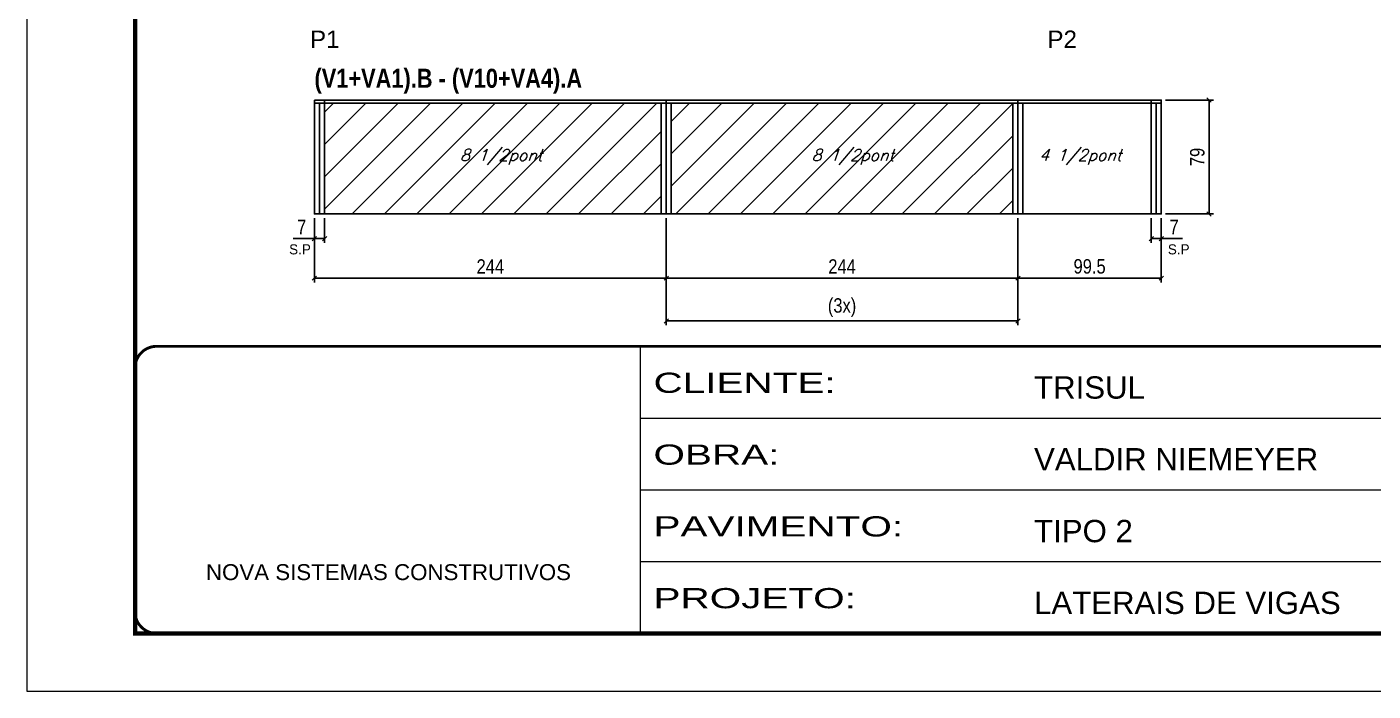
# Model space of a CAD drawing. Extents: x 3330 to 22105, y 1197 to 30204.
# Drawn here: x 14445 to 15378, y 24169 to 24630 of the extents above; entities that cross this region are included whole.
import ezdxf

# ---------------------------------------------------------------- set-up
doc = ezdxf.new("R2010")
doc.units = 0
for name, pattern in [('CONTINUO', [0]), ('DASHED', [0.75, 0.5, -0.25]), ('HIDDEN', [0.375, 0.25, -0.125])]:
    doc.linetypes.add(name, pattern=pattern)
for name, color, linetype in [('5', 5, 'Continuous'), ('COTA', 241, 'Continuous'), ('NOMENCLATURA', 7, 'Continuous'), ('Painéis', 200, 'Continuous'), ('SARR_2.2x7', 40, 'Continuous'), ('SARR_3.5x7', 81, 'Continuous'), ('texto', 7, 'Continuous')]:
    doc.layers.add(name, color=color, linetype=linetype)
for name, color, linetype, lineweight in [('Folhas', 255, 'Continuous', 9), ('Hachura', 251, 'Continuous', 9), ('SARRAFO DE PRESSAO', 251, 'DASHED', 9)]:
    doc.layers.add(name, color=color, linetype=linetype, lineweight=lineweight)
doc.styles.add('ARIAL', font='arial.ttf')
doc.styles.add('COTA TECNICA', font='techl___.ttf', dxfattribs={"height": 10})
doc.styles.add('Romans', font='romans.shx')
doc.styles.add('ROMAS860', font='ROMAS860.SHX')
doc.styles.get("Standard").update_dxf_attribs({"font": 'arial.ttf'})
doc.styles.add('TECNICA', font='techb___.ttf', dxfattribs={"height": 10})
doc.styles.add('Tecnologia', font='')
doc.styles.get('Tecnologia').set_extended_font_data('Forgotten Futurist')
doc.dimstyles.new('PAINEL', dxfattribs={"dimtxt": 10, "dimasz": 3, "dimexe": 3, "dimexo": 3, "dimgap": 3, "dimtad": 1, "dimdec": 1, "dimzin": 12, "dimdsep": 46, "dimtxsty": 'COTA TECNICA', "dimblk1": 'OBLIQUE', "dimblk2": 'OBLIQUE', "dimsah": 1, "dimcen": 0.9, "dimclrd": 4, "dimclre": 4, "dimclrt": 240, "dimadec": 1, "dimazin": 3, "dimtfac": 1, "dimtdec": 1, "dimtmove": 0, "dimatfit": 3, "dimfxl": 1, "dimtolj": 1, "dimtzin": 12, "dimarcsym": 0})

# ---------------------------------------------------------------- blocks, each defined once
blk = doc.blocks.new('9999999999')
at = {"color": 30, "linetype": 'CONTINUO'}
for p, q in [((98564.56, 34230.21), (98564.56, 34429.45)), ((98564.56, 34379.64), (99583.98, 34379.64)), ((98564.56, 34329.83), (99487.98, 34329.83)), ((98564.56, 34280.02), (99487.98, 34280.02))]:
    blk.add_line(p, q, dxfattribs=at)
at = {"color": 30, "linetype": 'CONTINUO', "const_width": 2}
blk.add_lwpolyline([(99583.98, 34230.21), (99583.98, 34414.45, 0.414214), (99568.98, 34429.45), (98228.98, 34429.45, 0.414214), (98213.98, 34414.45), (98213.98, 34245.21, 0.414214), (98228.98, 34230.21), (99583.98, 34230.21)], format="xyb", dxfattribs=at)
at = {"layer": 'Folhas'}
blk.add_lwpolyline([(98138.98, 34190.21), (99623.98, 34190.21), (99623.98, 35240.21), (98138.98, 35240.21)], close=True, dxfattribs=at)
at = {"layer": 'Folhas', "color": 30, "const_width": 3}
blk.add_lwpolyline([(98213.98, 34230.21), (99583.98, 34230.21), (99583.98, 35200.21), (98213.98, 35200.21)], close=True, dxfattribs=at)
at = {"color": 7, "linetype": 'Continuous', "ltscale": 5, "style": 'ARIAL'}
for s, height, p in [('TRISUL', 15.483, (98837.68, 34393.13)), ('VALDIR NIEMEYER', 15.4829, (98837.68, 34343.32)), ('TIPO 2', 15.483, (98837.68, 34293.51)), ('NOVA SISTEMAS CONSTRUTIVOS', 11.0592, (98263.19, 34267.21)), ('LATERAIS DE VIGAS', 15.4829, (98837.68, 34243.7))]:
    blk.add_text(s, height=height, dxfattribs=at).set_placement(p)
at = {"layer": 'Folhas', "color": 7, "style": 'Tecnologia', "width": 1.5}
for s, p in [('CLIENTE:', (98573.65, 34397.17)), ('OBRA:', (98573.65, 34347.31)), ('PAVIMENTO:', (98573.65, 34297.5)), ('PROJETO:', (98573.65, 34247.69))]:
    blk.add_text(s, height=14, dxfattribs=at).set_placement(p)
blk = doc.blocks.new('_Oblique')
at = {"color": 0, "linetype": 'ByBlock', "lineweight": -2}
blk.add_line((-0.5, -0.5), (0.5, 0.5), dxfattribs=at)
blk = doc.blocks.new('*D2039')
at = {"layer": 'COTA', "color": 4, "linetype": 'ByBlock', "lineweight": -2, "transparency": 16777216}
for p, q in [((15234.54, 24578.95), (15267.63, 24578.95)), ((15264.63, 24499.95), (15264.63, 24578.95)), ((15234.54, 24499.95), (15267.63, 24499.95))]:
    blk.add_line(p, q, dxfattribs=at)
at = {"layer": 'Defpoints', "color": 0, "linetype": 'ByBlock', "transparency": 16777216}
for p in [(15231.54, 24578.95), (15264.63, 24578.95), (15231.54, 24499.95)]:
    blk.add_point(p, dxfattribs=at)
at = {"layer": 'COTA', "color": 4, "linetype": 'ByBlock', "lineweight": -2, "transparency": 16777216, "xscale": 3, "yscale": 3, "zscale": 3}
for p, rotation in [((15264.63, 24578.95), 90), ((15264.63, 24499.95), 270)]:
    blk.add_blockref('_Oblique', p, dxfattribs=dict(at, rotation=rotation))
at = {"layer": 'COTA', "color": 240, "linetype": 'ByBlock', "transparency": 16777216, "insert": (15256.53, 24539.45), "char_height": 10, "attachment_point": 5, "rotation": 90, "style": 'COTA TECNICA'}
blk.add_mtext('\\A1;79', dxfattribs=at)
blk = doc.blocks.new('*D2040')
at = {"layer": 'COTA', "color": 4, "linetype": 'ByBlock', "lineweight": -2, "transparency": 16777216}
for p, q in [((14644.04, 24496.95), (14644.04, 24452.36)), ((14888.04, 24496.95), (14888.04, 24452.36)), ((14644.04, 24455.36), (14888.04, 24455.36))]:
    blk.add_line(p, q, dxfattribs=at)
at = {"layer": 'Defpoints', "color": 0, "linetype": 'ByBlock', "transparency": 16777216}
for p in [(14644.04, 24499.95), (14888.04, 24499.95), (14888.04, 24455.36)]:
    blk.add_point(p, dxfattribs=at)
at = {"layer": 'COTA', "color": 4, "linetype": 'ByBlock', "lineweight": -2, "transparency": 16777216, "xscale": 3, "yscale": 3, "zscale": 3, "rotation": 180}
blk.add_blockref('_Oblique', (14644.04, 24455.36), dxfattribs=at)
at = {"layer": 'COTA', "color": 4, "linetype": 'ByBlock', "lineweight": -2, "transparency": 16777216, "xscale": 3, "yscale": 3, "zscale": 3}
blk.add_blockref('_Oblique', (14888.04, 24455.36), dxfattribs=at)
at = {"layer": 'COTA', "color": 240, "linetype": 'ByBlock', "transparency": 16777216, "insert": (14766.04, 24463.44), "char_height": 10, "attachment_point": 5, "style": 'COTA TECNICA'}
blk.add_mtext('\\A1;244', dxfattribs=at)
blk = doc.blocks.new('*D2041')
at = {"layer": 'COTA', "color": 4, "linetype": 'ByBlock', "lineweight": -2, "transparency": 16777216}
for p, q in [((14888.04, 24496.95), (14888.04, 24452.36)), ((15132.04, 24496.95), (15132.04, 24452.36)), ((14888.04, 24455.36), (15132.04, 24455.36))]:
    blk.add_line(p, q, dxfattribs=at)
at = {"layer": 'Defpoints', "color": 0, "linetype": 'ByBlock', "transparency": 16777216}
for p in [(14888.04, 24499.95), (15132.04, 24499.95), (15132.04, 24455.36)]:
    blk.add_point(p, dxfattribs=at)
at = {"layer": 'COTA', "color": 4, "linetype": 'ByBlock', "lineweight": -2, "transparency": 16777216, "xscale": 3, "yscale": 3, "zscale": 3, "rotation": 180}
blk.add_blockref('_Oblique', (14888.04, 24455.36), dxfattribs=at)
at = {"layer": 'COTA', "color": 4, "linetype": 'ByBlock', "lineweight": -2, "transparency": 16777216, "xscale": 3, "yscale": 3, "zscale": 3}
blk.add_blockref('_Oblique', (15132.04, 24455.36), dxfattribs=at)
at = {"layer": 'COTA', "color": 240, "linetype": 'ByBlock', "transparency": 16777216, "insert": (15010.04, 24463.44), "char_height": 10, "attachment_point": 5, "style": 'COTA TECNICA'}
blk.add_mtext('\\A1;244', dxfattribs=at)
blk = doc.blocks.new('*D2042')
at = {"layer": 'COTA', "color": 4, "linetype": 'ByBlock', "lineweight": -2, "transparency": 16777216}
for p, q in [((15132.04, 24496.95), (15132.04, 24452.36)), ((15231.54, 24496.95), (15231.54, 24452.36)), ((15132.04, 24455.36), (15231.54, 24455.36))]:
    blk.add_line(p, q, dxfattribs=at)
at = {"layer": 'Defpoints', "color": 0, "linetype": 'ByBlock', "transparency": 16777216}
for p in [(15132.04, 24499.95), (15231.54, 24499.95), (15231.54, 24455.36)]:
    blk.add_point(p, dxfattribs=at)
at = {"layer": 'COTA', "color": 4, "linetype": 'ByBlock', "lineweight": -2, "transparency": 16777216, "xscale": 3, "yscale": 3, "zscale": 3, "rotation": 180}
blk.add_blockref('_Oblique', (15132.04, 24455.36), dxfattribs=at)
at = {"layer": 'COTA', "color": 4, "linetype": 'ByBlock', "lineweight": -2, "transparency": 16777216, "xscale": 3, "yscale": 3, "zscale": 3}
blk.add_blockref('_Oblique', (15231.54, 24455.36), dxfattribs=at)
at = {"layer": 'COTA', "color": 240, "linetype": 'ByBlock', "transparency": 16777216, "insert": (15181.79, 24463.5), "char_height": 10, "attachment_point": 5, "style": 'COTA TECNICA'}
blk.add_mtext('\\A1;99.5', dxfattribs=at)
blk = doc.blocks.new('*D2043')
at = {"layer": 'COTA', "color": 4, "linetype": 'ByBlock', "lineweight": -2, "transparency": 16777216}
for p, q in [((14644.04, 24496.95), (14644.04, 24479.81)), ((14651.04, 24496.95), (14651.04, 24479.81)), ((14644.04, 24482.81), (14629.31, 24482.81)), ((14651.04, 24482.81), (14644.04, 24482.81))]:
    blk.add_line(p, q, dxfattribs=at)
at = {"layer": 'Defpoints', "color": 0, "linetype": 'ByBlock', "transparency": 16777216}
for p in [(14644.04, 24499.95), (14651.04, 24499.95), (14644.04, 24482.81)]:
    blk.add_point(p, dxfattribs=at)
at = {"layer": 'COTA', "color": 4, "linetype": 'ByBlock', "lineweight": -2, "transparency": 16777216, "xscale": 3, "yscale": 3, "zscale": 3, "rotation": 180}
blk.add_blockref('_Oblique', (14644.04, 24482.81), dxfattribs=at)
at = {"layer": 'COTA', "color": 4, "linetype": 'ByBlock', "lineweight": -2, "transparency": 16777216, "xscale": 3, "yscale": 3, "zscale": 3}
blk.add_blockref('_Oblique', (14651.04, 24482.81), dxfattribs=at)
at = {"layer": 'COTA', "color": 240, "linetype": 'ByBlock', "transparency": 16777216, "insert": (14635.17, 24490.88), "char_height": 10, "attachment_point": 5, "style": 'COTA TECNICA'}
blk.add_mtext('\\A1;7', dxfattribs=at)
blk = doc.blocks.new('*D2044')
at = {"layer": 'COTA', "color": 4, "linetype": 'ByBlock', "lineweight": -2, "transparency": 16777216}
for p, q in [((14888.04, 24496.95), (14888.04, 24422.7)), ((15132.04, 24496.95), (15132.04, 24422.7)), ((14888.04, 24425.7), (15132.04, 24425.7))]:
    blk.add_line(p, q, dxfattribs=at)
at = {"layer": 'Defpoints', "color": 0, "linetype": 'ByBlock', "transparency": 16777216}
for p in [(14888.04, 24499.95), (15132.04, 24499.95), (15132.04, 24425.7)]:
    blk.add_point(p, dxfattribs=at)
at = {"layer": 'COTA', "color": 4, "linetype": 'ByBlock', "lineweight": -2, "transparency": 16777216, "xscale": 3, "yscale": 3, "zscale": 3, "rotation": 180}
blk.add_blockref('_Oblique', (14888.04, 24425.7), dxfattribs=at)
at = {"layer": 'COTA', "color": 4, "linetype": 'ByBlock', "lineweight": -2, "transparency": 16777216, "xscale": 3, "yscale": 3, "zscale": 3}
blk.add_blockref('_Oblique', (15132.04, 24425.7), dxfattribs=at)
at = {"layer": 'COTA', "color": 240, "linetype": 'ByBlock', "transparency": 16777216, "insert": (15010.04, 24434.93), "char_height": 10, "attachment_point": 5, "style": 'COTA TECNICA'}
blk.add_mtext('\\A1;(3x)', dxfattribs=at)
blk = doc.blocks.new('*D2045')
at = {"layer": 'COTA', "color": 4, "linetype": 'ByBlock', "lineweight": -2, "transparency": 16777216}
for p, q in [((15224.54, 24496.95), (15224.54, 24479.81)), ((15231.54, 24496.95), (15231.54, 24479.81)), ((15224.54, 24482.81), (15231.54, 24482.81)), ((15231.54, 24482.81), (15246.27, 24482.81))]:
    blk.add_line(p, q, dxfattribs=at)
at = {"layer": 'Defpoints', "color": 0, "linetype": 'ByBlock', "transparency": 16777216}
for p in [(15224.54, 24499.95), (15231.54, 24499.95), (15231.54, 24482.81)]:
    blk.add_point(p, dxfattribs=at)
at = {"layer": 'COTA', "color": 4, "linetype": 'ByBlock', "lineweight": -2, "transparency": 16777216, "xscale": 3, "yscale": 3, "zscale": 3, "rotation": 180}
blk.add_blockref('_Oblique', (15224.54, 24482.81), dxfattribs=at)
at = {"layer": 'COTA', "color": 4, "linetype": 'ByBlock', "lineweight": -2, "transparency": 16777216, "xscale": 3, "yscale": 3, "zscale": 3}
blk.add_blockref('_Oblique', (15231.54, 24482.81), dxfattribs=at)
at = {"layer": 'COTA', "color": 240, "linetype": 'ByBlock', "transparency": 16777216, "insert": (15240.4, 24490.88), "char_height": 10, "attachment_point": 5, "style": 'COTA TECNICA'}
blk.add_mtext('\\A1;7', dxfattribs=at)

msp = doc.modelspace()

# ---------------------------------------------------------------- hatches: boundary and pattern name
at = {"layer": 'Hachura', "linetype": 'ByBlock'}
h = msp.add_hatch(dxfattribs=at)
h.set_pattern_fill('ANSI31', color=256, scale=5)
h.set_pattern_definition([(45, (-116229.811, -3149.518), (-11.2253202, 11.2253202), [])])
h.paths.add_polyline_path([(14884.54, 24499.95), (14884.54, 24576.75), (14651.04, 24576.75), (14651.04, 24499.95)])
h.paths.add_polyline_path([(15128.54, 24499.95), (15128.54, 24576.75), (14891.54, 24576.75), (14891.54, 24499.95)])

# ---------------------------------------------------------------- linework, layer by layer
at = {"layer": 'Painéis', "linetype": 'Continuous'}
msp.add_line((15132.04, 24499.95), (15132.04, 24578.95), dxfattribs=at)
for points in [[(14644.04, 24578.95), (14888.04, 24578.95), (14888.04, 24499.95), (14644.04, 24499.95)], [(14888.04, 24578.95), (15231.54, 24578.95), (15231.54, 24499.95), (14888.04, 24499.95)]]:
    msp.add_lwpolyline(points, close=True, dxfattribs=at)
at = {"layer": 'SARR_2.2x7', "linetype": 'Continuous'}
for p, q in [((14888.04, 24576.75), (14644.04, 24576.75)), ((15132.04, 24576.75), (14888.04, 24576.75)), ((15231.54, 24576.75), (15132.04, 24576.75))]:
    msp.add_line(p, q, dxfattribs=at)
at = {"layer": 'SARR_2.2x7', "linetype": 'HIDDEN'}
for p, q in [((14651.04, 24578.95), (14651.04, 24499.95)), ((15224.54, 24578.95), (15224.54, 24499.95))]:
    msp.add_line(p, q, dxfattribs=at)
at = {"layer": 'SARR_3.5x7'}
for p, q in [((14647.54, 24576.75), (14647.54, 24499.95)), ((14884.54, 24576.75), (14884.54, 24499.95)), ((14891.54, 24576.75), (14891.54, 24499.95)), ((15128.54, 24576.75), (15128.54, 24499.95)), ((15135.54, 24576.75), (15135.54, 24499.95)), ((15228.04, 24576.75), (15228.04, 24499.95))]:
    msp.add_line(p, q, dxfattribs=at)

# ---------------------------------------------------------------- block references
at = {"layer": 'SARRAFO DE PRESSAO', "color": 6, "linetype": 'ByBlock'}
msp.add_blockref('9999999999', (-83694.42, -10021.38), dxfattribs=at)

# ---------------------------------------------------------------- texts
at = {"layer": '5', "linetype": 'Continuous'}
for s, p in [('P1', (14640.94, 24615.18)), ('P2', (15152.51, 24615.18))]:
    msp.add_text(s, height=12, rotation=359.99996, dxfattribs=at).set_placement(p)
at = {"layer": 'NOMENCLATURA', "style": 'TECNICA'}
msp.add_text('(V1+VA1).B - (V10+VA4).A', height=13.2, dxfattribs=at).set_placement((14644.04, 24587.47))
at = {"layer": 'texto', "color": 2, "char_height": 8, "attachment_point": 5, "style": 'Romans'}
for s, insert in [('{\\Q19;\\C256;8 1/2pont}', (14773.54, 24539.45)), ('{\\Q19;\\C256;8 1/2pont}', (15017.54, 24539.45)), ('{\\Q19;\\C256;4 1/2pont}', (15175.29, 24539.45))]:
    msp.add_mtext(s, dxfattribs=dict(at, insert=insert))
at = {"layer": 'texto', "color": 4, "char_height": 7, "attachment_point": 5, "style": 'ROMAS860'}
for insert in [(14634, 24475.31), (15243.59, 24475.31)]:
    msp.add_mtext('S.P', dxfattribs=dict(at, insert=insert))

# ---------------------------------------------------------------- dimensions: what is measured, and where the dimension line sits
at = {"layer": 'COTA', "linetype": 'ByBlock'}
dim = msp.add_linear_dim(base=(15264.63, 24578.95), p1=(15231.54, 24499.95), p2=(15231.54, 24578.95), angle=90, dimstyle='PAINEL', dxfattribs=at)
dim.commit()
dim.dimension.update_dxf_attribs({"geometry": '*D2039', "text_midpoint": (15256.53, 24539.45)})
for base, p1, p2, picture, middle in [((14644.04, 24482.81), (14651.04, 24499.95), (14644.04, 24499.95), '*D2043', (14635.17, 24490.88)), ((14888.04, 24455.36), (14644.04, 24499.95), (14888.04, 24499.95), '*D2040', (14766.04, 24463.44)), ((15231.54, 24482.81), (15224.54, 24499.95), (15231.54, 24499.95), '*D2045', (15240.4, 24490.88))]:
    dim = msp.add_linear_dim(base=base, p1=p1, p2=p2, dimstyle='PAINEL', dxfattribs=at)
    dim.commit()
    dim.dimension.update_dxf_attribs({"geometry": picture, "text_midpoint": middle})
for base, p1, p2, picture, middle in [((15132.04, 24455.36), (14888.04, 24499.95), (15132.04, 24499.95), '*D2041', (15010.04, 24463.44)), ((15231.54, 24455.36), (15132.04, 24499.95), (15231.54, 24499.95), '*D2042', (15181.79, 24463.5))]:
    dim = msp.add_linear_dim(base=base, p1=p1, p2=p2, dimstyle='PAINEL', override={"dimtmove": 1}, dxfattribs=at)
    dim.commit()
    dim.dimension.update_dxf_attribs({"geometry": picture, "text_midpoint": middle})
dim = msp.add_linear_dim(base=(15132.04, 24425.7), p1=(14888.04, 24499.95), p2=(15132.04, 24499.95), text='(3x)', dimstyle='PAINEL', dxfattribs=at)
dim.commit()
dim.dimension.update_dxf_attribs({"geometry": '*D2044', "text_midpoint": (15010.04, 24434.93)})

doc.saveas('drawing.dxf')
